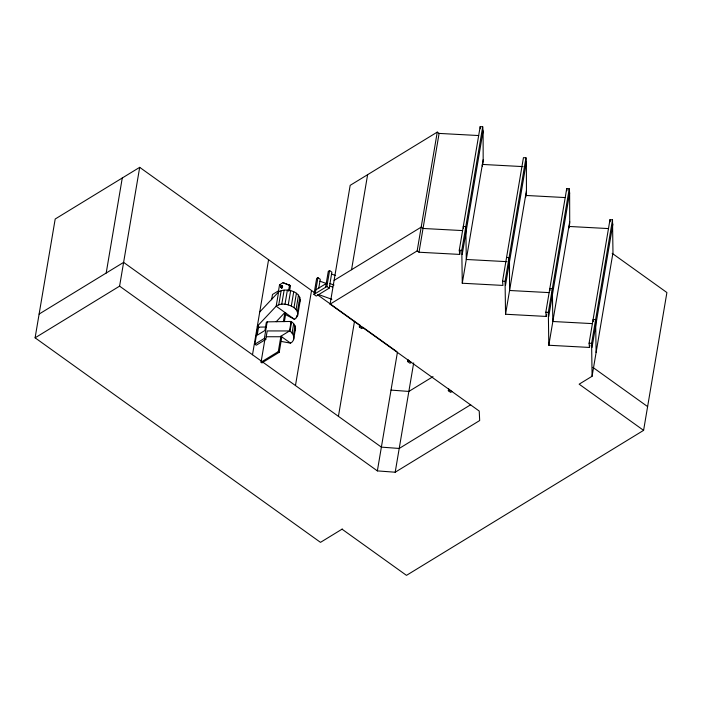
<?xml version="1.0" encoding="UTF-8"?>
<svg xmlns="http://www.w3.org/2000/svg" width="702" height="702" viewBox="0 0 702 702"><rect width="100%" height="100%" fill="white"/><g stroke="black" fill="none" stroke-linecap="round" stroke-linejoin="round"><path stroke-width="1.05" d="M281.563 285.767L282.485 286.425L280.8 287.32L282.125 285.547L281.958 286.855M281.8 288.092L282.09 286.837L281.169 286.179M280.932 341.374L290.567 343.146C295.77 340.461 294.156 333.301 289.522 330.949L267.199 330.932L265.768 339.391L256.283 345.191L254.896 344.199L257.695 327.658L258.555 327.132L266.181 327M258.555 327.132L257.195 335.214L264.952 330.466L266.321 322.393L267.181 321.867L291.128 321.446C294.331 323.411 297.104 327.948 294.48 331.414M285.126 314.373L294.586 319.384C305.475 309.74 284.275 299.657 276.176 306.195L257.318 326.237L259.073 327.492M259.731 311.986L278.589 291.935C286.056 286.96 303.685 292.243 299.298 302.895M342.295 529.018L320.489 542.356L35.1 337.82L55.195 219.006L139.689 167.339L315.04 293.015M106.195 273.034L122.271 177.983M35.1 337.82L119.594 286.144L139.689 167.339M252.501 354.756L268.576 259.705M258.239 326.904L258.406 325.947M254.896 344.199L264.382 338.399L267.181 321.867M281.818 336.881L279.22 352.281L261.969 362.82L261.056 362.162L264.821 339.9M271.604 299.789L272.499 294.489L278.536 290.795L279.545 284.81L283.011 282.695L290.488 285.635L289.619 290.786M261.969 362.82L262.162 361.679L381.379 447.13L399.21 448.455L470.709 404.729M278.589 291.935L276.176 306.195L294.586 319.384M278.72 305.054L281.133 290.795M281.721 304.44L284.126 290.18M284.968 304.396L287.381 290.137M261.056 362.162L278.299 351.614L280.897 336.223L290.567 343.146M283.371 321.621L284.915 312.46L276.219 321.709M288.522 291.154L289.566 284.968M284.398 321.63L285.837 313.118M288.241 304.922L290.654 290.663M291.321 305.984L293.734 291.734M289.979 331.274L291.593 321.77M293.998 307.52L296.411 293.26M292.076 333.169L293.682 323.657M296.095 309.406L298.499 295.147M293.427 335.284L295.042 325.781M297.446 311.521L299.859 297.262M296.507 317.795L296.849 315.76M293.647 339.628L295.577 327.983M297.666 315.865L300.395 299.464M295.463 385.547L311.539 290.496M325.588 287.302L328.299 271.314L329.589 270.524L331.888 272.174L329.185 288.162L316.251 296.077L313.952 294.428L316.655 278.431L317.945 277.641L320.252 279.291L318.673 288.627M315.242 293.638L317.945 277.641M313.952 294.428L326.886 286.513L329.589 270.524M119.594 286.144L377.36 470.893L395.191 472.218L479.685 420.542L479.22 411.047L330.08 304.159L350.175 185.346L437.258 132.099L439.101 133.415L478.703 135.547M351.544 269.735L367.62 174.684M338.425 416.339L354.501 321.288M359.336 326.948L360.626 326.158L362.925 327.808L361.635 328.597L359.336 326.948L359.67 324.947M377.36 470.893L397.455 352.079M330.08 304.159L417.163 250.904L437.258 132.099M460.231 251.176L459.678 254.414L419.006 252.229L439.101 133.415M407.669 361.591L408.959 360.802L411.267 362.451L409.968 363.241L407.669 361.591L408.029 359.459M395.191 472.218L413.68 362.908M459.678 254.414L459.275 250.202L480.177 126.641L482.695 126.781L483.099 130.984L483.178 161.346L482.379 166.102L482.371 164.426L523.043 166.611M565.242 197.569L525.64 195.437L525.64 197.113L526.447 192.357L526.368 161.995L525.965 157.783L523.446 157.652L502.544 281.212L502.948 285.424L462.276 283.239L461.793 250.342L482.695 126.781M462.197 254.545L483.099 130.984M462.276 283.239L483.178 159.67M448.315 390.724L449.605 389.935L451.912 391.584L450.614 392.374L448.315 390.724L448.675 388.583M546.586 314.277L546.217 316.435L505.545 314.242L505.063 281.353L525.965 157.783M505.466 285.556L526.368 161.995M505.545 314.242L526.447 190.681M546.217 316.435L545.814 312.223L566.716 188.662L569.234 188.794L569.629 193.006L569.717 223.368L569.076 227.167M589.847 345.287L589.487 347.446L548.815 345.252L548.332 312.364L569.234 188.794M548.736 316.567L569.629 193.006M548.815 345.252L569.708 221.692M589.487 347.446L589.083 343.234L609.985 219.673L612.504 219.805L612.978 252.702L592.084 376.263L579.15 384.178L643.594 430.361L406.484 575.359L342.041 529.176M592.084 376.263L591.602 343.375L612.504 219.805M592.005 347.578L612.899 224.017M643.594 430.361L666.9 292.541L612.17 253.317M39.119 314.057L123.613 262.381L261.241 361.021M315.891 289.829L326.237 283.503M334.099 280.396L421.182 227.141L423.025 228.466L462.627 230.589M290.242 321.99L291.128 321.446L289.522 330.949L280.037 336.749L266.216 336.741M433.02 376.649L408.854 391.426L391.032 390.101M608.511 228.58L568.91 226.448L568.91 228.124M459.275 250.202L461.793 250.342M506.563 257.45L509.082 257.59L509.485 261.793L509.564 290.488L549.166 292.611M506.967 261.662L466.295 259.477L465.812 226.579L463.294 226.439L463.495 228.545M502.544 281.212L505.063 281.353M545.814 312.223L548.332 312.364M592.435 323.622L552.834 321.498L552.351 288.601L549.833 288.461L550.035 290.567M589.083 343.234L591.602 343.375M290.488 285.635L283.011 282.695M331.572 274.078L335.635 275.526M329.958 283.582L334.029 285.03M319.928 281.195L327.044 283.731M329.563 285.96L332.608 287.039M318.655 294.586L331.879 299.298M592.874 367.374L647.613 406.598M417.163 250.904L419.006 252.229M326.886 286.513L329.185 288.162M317.462 294.743L360.126 325.324M362.794 327.237L396.586 351.448M281.774 285.626L282.687 286.293M281.362 285.951L282.283 286.609M279.545 284.81L280.467 285.468M281.011 286.425L281.932 287.083M280.879 286.679L281.8 287.346M280.8 286.925L281.721 287.583M280.774 287.144L281.695 287.802M280.8 287.32L281.932 288.153M278.536 290.795L278.992 291.128M264.382 338.399L265.768 339.391M278.343 351.316L279.264 351.983M278.299 351.614L279.22 352.281M609.985 219.673L610.187 221.779M593.304 321.577L593.102 319.471L595.621 319.612L596.103 352.509M566.716 188.662L566.918 190.768M480.177 126.641L480.379 128.747"/></g></svg>
